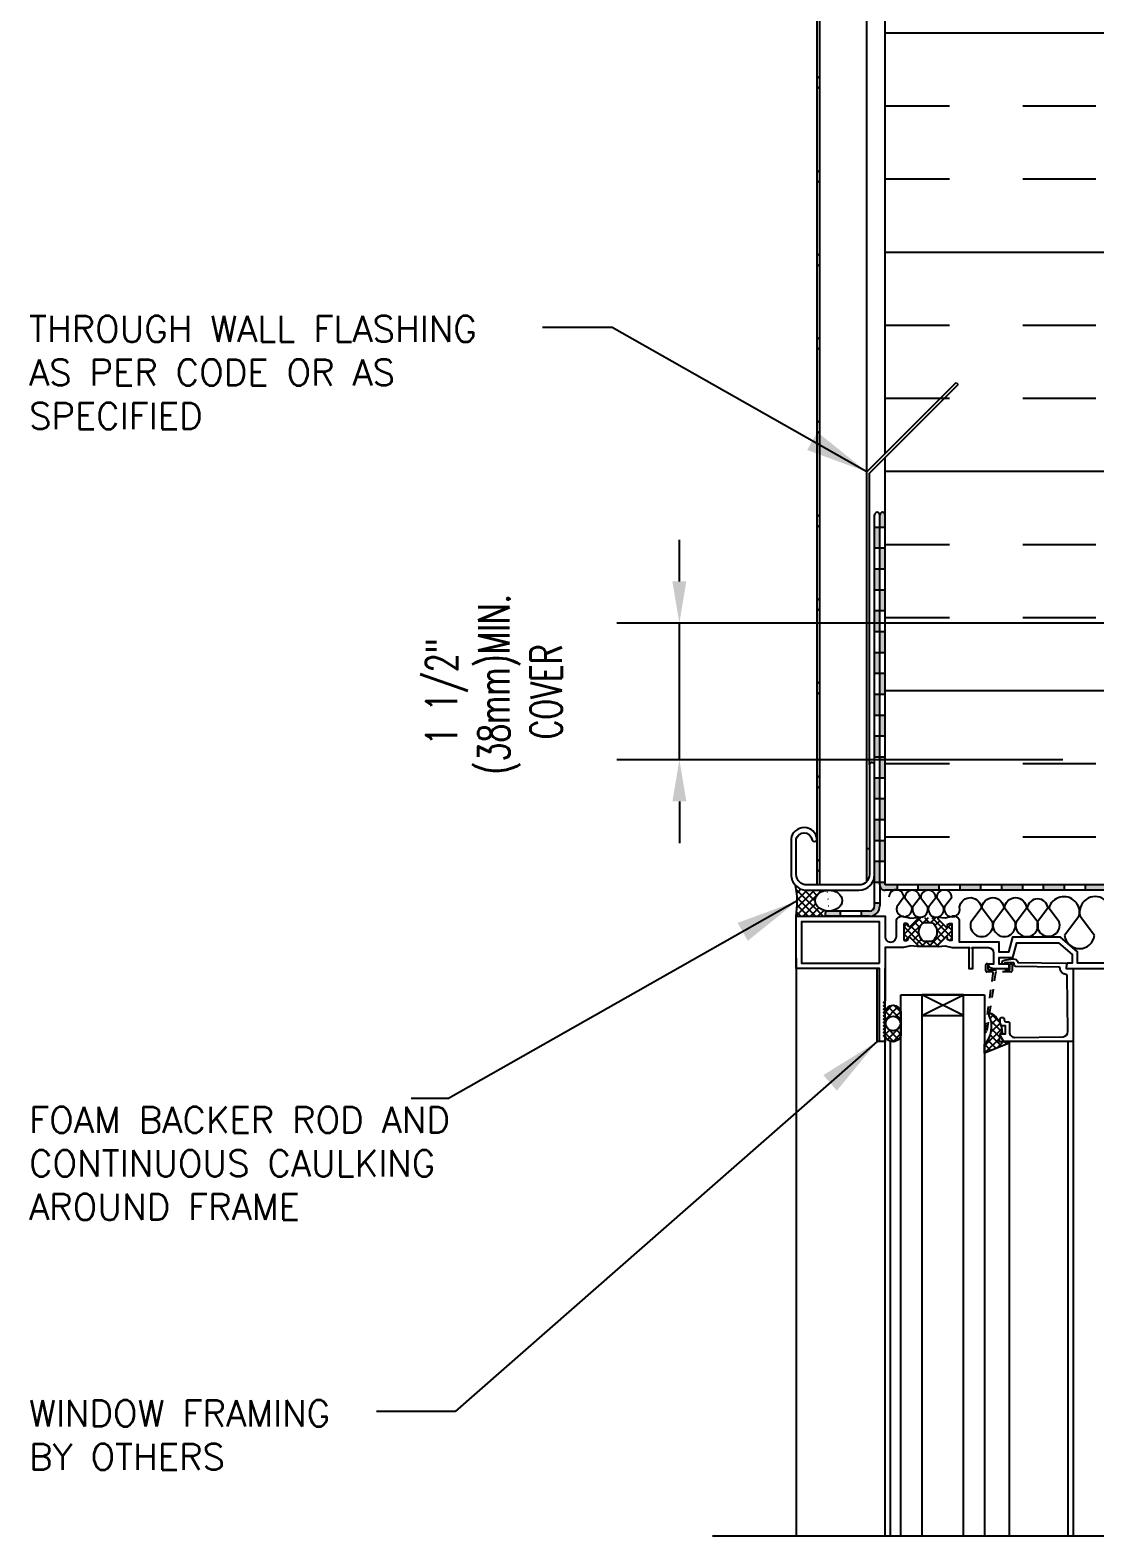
# Model space of a CAD drawing. Header units: inches. Extents: x 2810.9 to 2843.9, y 421.8 to 466.7.
# Drawn here: x 2810.94 to 2823.68, y 438.03 to 456.06 of the extents above; entities that cross this region are included whole.
import ezdxf

# ---------------------------------------------------------------- set-up
doc = ezdxf.new("R2010")
doc.units = ezdxf.units.IN
doc.header["$LTSCALE"] = 0.5
doc.header["$MEASUREMENT"] = 0
doc.linetypes.add('HIDDEN2', pattern=[0.1875, 0.125, -0.0625])
doc.layers.get('Defpoints').update_dxf_attribs({"linetype": 'CONTINUOUS'})
for name, color, linetype in [('HATCH', 12, 'CONTINUOUS'), ('LINE18', 9, 'CONTINUOUS'), ('line25', 2, 'CONTINUOUS'), ('LINE50', 5, 'CONTINUOUS'), ('LINE9', 9, 'CONTINUOUS'), ('TEXT', 4, 'CONTINUOUS')]:
    doc.layers.add(name, color=color, linetype=linetype)
doc.styles.add('DIM', font='romans.shx', dxfattribs={"width": 0.7})
doc.styles.get("Standard").update_dxf_attribs({"font": 'romans.shx'})
doc.dimstyles.new('ext_12', dxfattribs={"dimscale": 12, "dimtxt": 0.09375, "dimasz": 0.09375, "dimexe": 0.09375, "dimexo": 0.0625, "dimgap": 0.0625, "dimtad": 1, "dimdec": 1, "dimzin": 3, "dimdsep": 46, "dimlunit": 4, "dimtxsty": 'DIM', "dimcen": 0.09, "dimdle": 0.09375, "dimclrt": 4, "dimadec": 0, "dimazin": 0, "dimtfac": 1, "dimtdec": 1, "dimtmove": 2, "dimatfit": 3, "dimfxl": 1, "dimfrac": 2, "dimtolj": 1, "dimtzin": 0, "dimarcsym": 0})
doc.dimstyles.new('ext_8', dxfattribs={"dimscale": 8, "dimtxt": 0.09375, "dimasz": 0.09375, "dimexe": 0.09375, "dimexo": 0.0625, "dimgap": 0.0625, "dimtad": 1, "dimdec": 1, "dimzin": 3, "dimdsep": 46, "dimlunit": 4, "dimtxsty": 'DIM', "dimcen": 0.09, "dimdle": 0.09375, "dimclrt": 4, "dimadec": 0, "dimazin": 0, "dimtfac": 1, "dimtdec": 1, "dimtmove": 2, "dimatfit": 3, "dimfxl": 1, "dimfrac": 2, "dimtolj": 1, "dimtzin": 0, "dimarcsym": 0})

# ---------------------------------------------------------------- blocks, each defined once
blk = doc.blocks.new('*D10')
at = {"layer": 'Defpoints', "color": 0, "transparency": 16777216}
for p in [(2818.708156059815, 448.9551586793236), (2826.787832504187, 448.9551586793236), (2823.794568751794, 447.3211681678534)]:
    blk.add_point(p, dxfattribs=at)
at = {"layer": 'TEXT', "color": 0, "lineweight": -2, "transparency": 16777216}
for p, q in [((2818.708156059815, 449.4551586793236), (2818.708156059815, 449.9551586793236)), ((2826.287832504187, 448.9551586793236), (2817.958156059815, 448.9551586793236)), ((2818.708156059815, 447.3211681678534), (2818.708156059815, 448.9551586793236)), ((2823.294568751794, 447.3211681678534), (2817.958156059815, 447.3211681678534)), ((2818.708156059815, 446.8211681678534), (2818.708156059815, 446.3211681678534))]:
    blk.add_line(p, q, dxfattribs=at)
at = {"layer": 'TEXT', "color": 0, "transparency": 16777216}
for points in [[(2818.624822726481, 449.4551586793236), (2818.791489393148, 449.4551586793236), (2818.708156059815, 448.9551586793236)], [(2818.624822726481, 446.8211681678534), (2818.791489393148, 446.8211681678534), (2818.708156059815, 447.3211681678534)]]:
    blk.add_solid(points, dxfattribs=at)
at = {"layer": 'TEXT', "color": 4, "transparency": 16777216, "insert": (2816.488695401251, 448.1332029505899), "char_height": 0.375, "attachment_point": 5, "rotation": 90, "style": 'DIM'}
blk.add_mtext('\\A1;1 1/2" \\P (38mm)MIN. \\PCOVER', dxfattribs=at)

msp = doc.modelspace()

# ---------------------------------------------------------------- hatches: boundary and pattern name
at = {"layer": 'HATCH'}
h = msp.add_hatch(dxfattribs=at)
h.set_pattern_fill('INSUL', color=256, scale=7, style=0)
h.set_pattern_definition([(0, (-3.434999999999036, -40.10278552733325), (0, 2.625), []), (0, (-3.434999999999036, -39.22778552733325), (0, 2.625), [0.875, -0.875]), (0, (-3.434999999999036, -38.35278552733325), (0, 2.625), [0.875, -0.875])])
h.paths.add_polyline_path([(2823.794568751794, 456.6849734550108), (2823.544568751794, 456.6849734550108), (2823.107068751794, 456.6849734550108), (2823.107068751794, 456.1849734550108), (2821.607068751794, 456.1849734550108), (2821.607068751794, 456.6849734550108), (2821.169568751794, 456.6849734550108), (2821.169568751793, 445.8211681678532), (2823.794568751793, 445.8211681678532)])
h.paths.add_polyline_path([(2832.419568751794, 456.6849734550108), (2831.982068751794, 456.6849734550108), (2831.982068751794, 456.1849734550108), (2830.482068751794, 456.1849734550108), (2830.482068751794, 456.6849734550108), (2830.044568751794, 456.6849734550108), (2829.794568751794, 456.6849734550108), (2829.794568751793, 447.3211681678532), (2829.794568751793, 445.8211681678532), (2832.419568751794, 445.8211681678531)])
h = msp.add_hatch(color=7, dxfattribs=at)
h.dxf.hatch_style = 1
h.paths.add_polyline_path([(2821.169568751794, 450.2530708114319, 0.963859368539874), (2821.107068751794, 450.2530708114313), (2821.107068751794, 450.1017234146472), (2821.169568751794, 450.1017234146472)])
h.paths.add_polyline_path([(2821.107068751794, 450.1017234146472), (2821.044568751794, 450.1017234146472), (2821.044568751794, 449.8517234146472), (2821.107068751794, 449.8517234146472)])
h.paths.add_polyline_path([(2821.169568751794, 449.8517234146472), (2821.107068751794, 449.8517234146472), (2821.107068751794, 449.6017234146472), (2821.169568751794, 449.6017234146472)])
h.paths.add_polyline_path([(2821.107068751794, 449.6017234146472), (2821.044568751794, 449.6017234146472), (2821.044568751794, 449.3517234146472), (2821.107068751793, 449.3517234146472)])
h.paths.add_polyline_path([(2821.169568751794, 449.3517234146472), (2821.107068751793, 449.3517234146472), (2821.107068751793, 449.1017234146472), (2821.169568751794, 449.1017234146472)])
h.paths.add_polyline_path([(2821.107068751793, 449.1017234146472), (2821.044568751794, 449.1017234146472), (2821.044568751794, 448.8517234146472), (2821.107068751793, 448.8517234146472)])
h.paths.add_polyline_path([(2821.169568751794, 448.8517234146472), (2821.107068751793, 448.8517234146472), (2821.107068751793, 448.6017234146472), (2821.169568751794, 448.6017234146472)])
h.paths.add_polyline_path([(2821.107068751793, 448.6017234146472), (2821.044568751794, 448.6017234146472), (2821.044568751794, 448.3517234146472), (2821.107068751793, 448.3517234146472)])
h.paths.add_polyline_path([(2821.169568751794, 448.3517234146472), (2821.107068751793, 448.3517234146472), (2821.107068751793, 448.1017234146472), (2821.169568751794, 448.1017234146472)])
h.paths.add_polyline_path([(2821.107068751793, 448.1017234146472), (2821.044568751794, 448.1017234146472), (2821.044568751793, 447.8517234146472), (2821.107068751793, 447.8517234146472)])
h.paths.add_polyline_path([(2821.169568751793, 447.8517234146472), (2821.107068751793, 447.8517234146472), (2821.107068751793, 447.6017234146472), (2821.169568751793, 447.6017234146472)])
h.paths.add_polyline_path([(2821.107068751793, 447.6017234146472), (2821.044568751793, 447.6017234146472), (2821.044568751793, 447.3517234146472), (2821.107068751793, 447.3517234146472)])
h.paths.add_polyline_path([(2821.169568751793, 447.3517234146472), (2821.107068751793, 447.3517234146472), (2821.107068751793, 447.1017234146472), (2821.169568751793, 447.1017234146472)])
h.paths.add_polyline_path([(2821.107068751793, 447.1017234146472), (2821.044569173662, 447.1017234146472), (2821.044569082392, 446.8517234146472), (2821.107068751793, 446.8517234146472)])
h.paths.add_polyline_path([(2821.169568751793, 446.8517234146472), (2821.107068751793, 446.8517234146472), (2821.107068751793, 446.6017234146472), (2821.169568751793, 446.6017234146472)])
h.paths.add_polyline_path([(2821.169568751793, 446.3517234146472), (2821.107068751792, 446.3517234146472), (2821.107068751792, 446.1017234146472), (2821.169568751793, 446.1017234146472)])
h.paths.add_polyline_path([(2821.107068751793, 446.6017234146472), (2821.044568991123, 446.6017234146472), (2821.044568899853, 446.3517234146472), (2821.107068751792, 446.3517234146472)])
h.paths.add_polyline_path([(2821.107068751792, 446.1017234146472), (2821.044568751793, 446.1017234146472), (2821.044568751793, 445.8517234146472), (2821.107068751792, 445.8517234146472)])
h.paths.add_polyline_path([(2821.31221956968, 445.8211681678532), (2821.169568751793, 445.8211681678532), (2821.169568751793, 445.8517234146472), (2821.107068751792, 445.8517234146472), (2821.107068751792, 445.8211681678544, 0.4142135623731857), (2821.169568751792, 445.7586681678544), (2821.273966553614, 445.7586681678544, -0.1085003959549305), (2821.31221956968, 445.7638997047347)])
h.paths.add_polyline_path([(2821.107068751793, 445.5711681678533), (2821.107068751793, 445.6017234146472), (2821.044568751793, 445.6017234146472), (2821.044568751793, 445.5711681678529, -0.4142135623730643), (2820.982068751793, 445.5086681678529), (2820.883569672187, 445.5086681678529), (2820.883569672187, 445.4461681678529), (2820.982068751793, 445.4461681678529, 0.4142135623741611)])
h.paths.add_polyline_path([(2820.633569672187, 445.5086681678529), (2820.477235375906, 445.5086681678529, 0.8089010008203891), (2820.477235375906, 445.4461681678529), (2820.633569672187, 445.4461681678529)])
h.paths.add_polyline_path([(2821.81221956968, 445.8211681678536), (2821.56221956968, 445.8211681678534), (2821.56221956968, 445.7586681678544), (2821.678975205996, 445.7586681678544, -0.03772512918102561), (2821.692538156999, 445.7586681678544), (2821.81221956968, 445.7586681678544)])
h.paths.add_polyline_path([(2822.31221956968, 445.8211681678538), (2822.06221956968, 445.8211681678537), (2822.06221956968, 445.7586681678544), (2822.31221956968, 445.7586681678544)])
h.paths.add_polyline_path([(2821.31221956968, 445.7638997047347, 0.1085003959550096), (2821.273966553614, 445.7586681678544), (2821.31221956968, 445.7586681678544)], flags=17)
h.paths.add_polyline_path([(2822.81221956968, 445.8211681678541), (2822.56221956968, 445.821168167854), (2822.56221956968, 445.7586681678544), (2822.81221956968, 445.7586681678544)])
h.paths.add_polyline_path([(2823.31221956968, 445.8211681678544), (2823.06221956968, 445.8211681678542), (2823.06221956968, 445.7586681678545), (2823.31221956968, 445.7586681678545)])
h.paths.add_polyline_path([(2823.81221956968, 445.8211681678547), (2823.56221956968, 445.8211681678546), (2823.56221956968, 445.7586681678545), (2823.81221956968, 445.7586681678545)])
h.paths.add_polyline_path([(2824.31221956968, 445.821168167855), (2824.06221956968, 445.8211681678549), (2824.06221956968, 445.7586681678545), (2824.31221956968, 445.7586681678545)])
h.paths.add_polyline_path([(2824.81221956968, 445.8211681678553), (2824.56221956968, 445.8211681678551), (2824.56221956968, 445.7586681678545), (2824.81221956968, 445.7586681678545)])
h.paths.add_polyline_path([(2825.31221956968, 445.7571474601885), (2825.06221956968, 445.7571474601885), (2825.06221956968, 445.6946474601885), (2825.31221956968, 445.6946474601885)])
h.paths.add_polyline_path([(2825.81221956968, 445.7571474601885), (2825.56221956968, 445.7571474601885), (2825.56221956968, 445.6946474601885), (2825.81221956968, 445.6946474601885)])
h = msp.add_hatch(dxfattribs=at)
h.set_pattern_fill('ANSI37', color=256, scale=0.5, style=0)
h.set_pattern_definition([(45, (-3.434999999999036, 2.273736754432321e-13), (-0.04419417382415922, 0.04419417382415922), []), (135, (-3.434999999999036, 2.273736754432321e-13), (-0.04419417382415922, -0.04419417382415922), [])])
edge = h.paths.add_edge_path()
edge.add_ellipse((2820.494754629032, 445.634068761608), major_axis=(-0.1604673590541097, 0), ratio=0.7814710386856587, start_angle=-443.51982974260125, end_angle=-270, ccw=False)
edge.add_line((2820.476644389209, 445.7586681678544), (2820.232068751643, 445.7586681678544))
edge.add_arc((2820.232068751643, 445.9461681677037), 0.1874999998493841, 224.9999999999017, 270, ccw=False)
edge.add_arc((2819.077348592789, 445.615702424791), 1.041116285213749, -9.371716184107697, 10.956771205856512, ccw=False)
edge.add_line((2820.104568751792, 445.446168167853), (2820.477235375905, 445.4461681678529))
edge.add_arc((2820.483912629413, 445.4774181678529), 0.03195540978304227, 102.06113951659722, 257.9388604825841, ccw=False)
edge.add_line((2820.477235375906, 445.5086681678529), (2820.494754629032, 445.5086681678529))
edge = h.paths.add_edge_path()
edge.add_line((2825.159691994601, 445.6946474601886), (2825.059787718732, 445.6946474601885))
edge.add_arc((2825.059787718732, 445.7727724601871), 0.07812499999857547, 202.3668221200124, 270, ccw=False)
edge.add_arc((2824.971915332605, 445.7430431678545), 0.015625, 0, 90)
edge.add_line((2824.971915332605, 445.7586681678545), (2824.791744802029, 445.7586681678545))
edge.add_ellipse((2824.791744802029, 445.5981868549863), major_axis=(0.195551265777757, 0), ratio=0.8206610794867335, start_angle=-791.1458183303939, end_angle=-629.9999999999999, ccw=False)
edge.add_line((2824.854939295445, 445.4463163135101), (2825.104568751794, 445.4463163135101))
edge.add_arc((2825.322239974369, 445.5282823567246), 0.2325923330144813, 134.3350971090316, 200.6343132247115, ccw=False)
h = msp.add_hatch(dxfattribs=at)
h.set_pattern_fill('ANSI37', color=256, scale=0.5, style=0)
h.set_pattern_definition([(45, (100.7165658424797, -76.17128626785399), (-0.04419417382415922, 0.04419417382415922), []), (135, (100.7165658424797, -76.17128626785399), (-0.04419417382415922, -0.04419417382415922), [])])
h.paths.add_polyline_path([(2821.359638545444, 444.2872814166849), (2821.359638545444, 444.0403512103369, -0.973119193628529), (2821.169709807233, 444.0351752580702), (2821.169568766667, 444.2872282438975, -1.000279793165599)])
h.paths.add_polyline_path([(2821.177068751792, 444.1638163135109, 1), (2821.352138545445, 444.1638163135109, 1)], flags=16)
h.paths.add_polyline_path([(2822.530468216098, 443.9458488993631), (2822.655362085335, 443.9458488993631, -0.3927408574796724), (2822.635897534439, 443.9201271494193), (2822.359638545444, 443.8091493706714), (2822.359638545444, 443.9137192953244, 0.3145636000813645), (2822.413511297348, 444.2569976281337), (2822.417546788869, 444.2835098569352), (2822.44401599602, 444.2835098569352, -0.1494430697769666), (2822.546501310515, 444.164445983448), (2822.546501310515, 444.163848899363, 0.1929134893777459), (2822.55480360899, 444.1431315214269, -0.08922647140676533), (2822.569102164748, 444.0490785275746), (2822.550221375096, 444.0457493349418, 0.31529878887884), (2822.547625664455, 444.0431536243008)])
h.paths.add_polyline_path([(2821.892726316703, 445.3247050485007, 0.7725978076390988), (2821.917769151121, 445.3393853690905, -0.343148791993915), (2821.922393306254, 445.3507614357096), (2821.938561888604, 445.3600963710822, -0.1316524975867668), (2821.942561888605, 445.361168167852), (2821.961418295065, 445.361168167852, -0.414213562373095), (2821.969418295065, 445.353168167852), (2821.969418295065, 445.164168167852, -0.414213562373095), (2821.961418295065, 445.156168167852), (2821.942561888605, 445.156168167852, -0.1316524975867363), (2821.938561888604, 445.1572399646218), (2821.922393306254, 445.1665748999944, -0.3431487919940244), (2821.917769151121, 445.1779509666136, 0.7725978076389638), (2821.892726316703, 445.1926312872033), (2821.785323580551, 445.0852285510513), (2821.578813923036, 445.0852285510513), (2821.471411186883, 445.1926312872033, 0.7725978076393586), (2821.446368352466, 445.1779509666136, -0.3431487919941011), (2821.441744197333, 445.1665748999944), (2821.425575614982, 445.1572399646218, -0.1316524975865104), (2821.421575614982, 445.156168167852), (2821.402719208522, 445.156168167852, -0.414213562373095), (2821.394719208522, 445.164168167852), (2821.394719208522, 445.353168167852, -0.414213562373095), (2821.402719208522, 445.361168167852), (2821.421575614982, 445.361168167852, -0.1316524975865104), (2821.425575614982, 445.3600963710822), (2821.441744197333, 445.3507614357096, -0.343148791994153), (2821.446368352466, 445.3393853690905, 0.7725978076392856), (2821.471411186883, 445.3247050485007), (2821.578813923036, 445.4321077846528), (2821.785323580551, 445.4321077846528)])
h.paths.add_polyline_path([(2821.709730062923, 445.1436681678522), (2821.654557896921, 445.1436681678522, -0.3238484292968788), (2821.597566820028, 445.1849060476453, -0.326501620107139), (2821.597566820261, 445.3324302859006, -0.3238484397582524), (2821.654557897864, 445.3736681678521), (2821.709730062923, 445.3736681678521, -0.3238484345287045), (2821.766721140171, 445.3324302869796, -0.3265016201076595), (2821.766721140171, 445.1849060487241, -0.3238484345260935)], flags=16)

# ---------------------------------------------------------------- linework, layer by layer
for p, q in [((2820.355989636287, 455.4774844126364), (2820.387239636286, 455.508734412636)), ((2820.355989636287, 455.3524844126364), (2820.387239636286, 455.383734412636)), ((2820.355989636286, 454.3524844126359), (2820.387239636286, 454.3837344126355)), ((2820.355989636286, 454.2274844126359), (2820.387239636286, 454.2587344126355)), ((2820.355989636286, 453.3524844126359), (2820.387239636286, 453.3837344126355)), ((2820.355989636286, 453.2274844126359), (2820.387239636286, 453.2587344126355)), ((2820.355989636286, 452.3524844126359), (2820.387239636286, 452.3837344126355)), ((2820.355989636286, 452.2274844126359), (2820.387239636286, 452.2587344126355)), ((2820.355989636286, 451.3524844126359), (2820.387239636286, 451.3837344126355)), ((2820.355989636286, 451.2274844126359), (2820.387239636286, 451.2587344126355)), ((2820.355989636286, 450.2274844126359), (2820.387239636286, 450.2587344126355)), ((2820.355989636286, 450.1024844126359), (2820.387239636286, 450.1337344126355)), ((2820.355989636286, 449.2274844126359), (2820.387239636286, 449.2587344126355)), ((2820.355989636286, 449.1024844126359), (2820.387239636286, 449.1337344126355)), ((2820.355989636286, 448.2274844126359), (2820.387239636286, 448.2587344126355)), ((2820.355989636286, 448.1024844126359), (2820.387239636286, 448.1337344126355)), ((2820.355989636286, 447.1024844126359), (2820.387239636286, 447.1337344126355)), ((2820.355989636286, 446.9774844126359), (2820.387239636286, 447.0087344126355)), ((2820.355989636286, 446.1024844126359), (2820.387239636286, 446.1337344126355)), ((2820.355989636286, 445.9774844126359), (2820.387239636286, 446.0087344126355)), ((2821.395013343392, 445.674181284783), (2821.30887731398, 445.5615016305687)), ((2821.405472858665, 445.6687370367862), (2821.488893312476, 445.5615016305686)), ((2821.585488857162, 445.6687370367862), (2821.49935282775, 445.5560573825719)), ((2821.595748682249, 445.6689160006453), (2821.679368826246, 445.5560573825718)), ((2821.775764680745, 445.6689160006453), (2821.689628651333, 445.556236346431)), ((2821.787375125857, 445.6711603907913), (2821.869644649829, 445.5562363464309)), ((2821.967391124353, 445.6711603907913), (2821.881255094941, 445.558480736577)), ((2823.11869683205, 445.5427510367247), (2822.994351832825, 445.3800879605232)), ((2823.254220895124, 445.3800879605232), (2823.129396545773, 445.5426739517434)), ((2823.488738262028, 445.4430776714335), (2823.316796496301, 445.2181504390171)), ((2823.676138212558, 445.2181504390168), (2823.503533611111, 445.4429710798708)), ((2821.809465716175, 445.0852285510513), (2821.554671787412, 445.0852285510513)), ((2821.169568751793, 438.0285811586374), (2821.169568751792, 444.8213163135075)), ((2821.234568751792, 438.0285811586374), (2821.234568751792, 443.9501872675029)), ((2822.655482072628, 443.9458488993631), (2822.655482072629, 438.0285811586373)), ((2823.418564376472, 443.9458488993631), (2823.418564376472, 438.0285811586372))]:
    msp.add_line(p, q, dxfattribs=at)
for points in [[(2822.061271093437, 445.5584807365773, -0.9304734350646519), (2822.319795340753, 445.5398348983964), (2822.195450341528, 445.3771718221948, 1.331509838654881), (2822.455319403828, 445.3771718221948), (2822.330495054476, 445.5397578134151)], [(2822.330495054476, 445.5397578134151, -1), (2822.590364116776, 445.5397578134151), (2822.46601911755, 445.3770947372136, 1.331509838654881), (2822.72588817985, 445.3770947372136), (2822.601063830498, 445.5396807284338)], [(2822.601063830498, 445.5396807284338, -1), (2822.860932892798, 445.5396807284338), (2822.736587893573, 445.3770176522323, 1.331509838654881), (2822.996456955873, 445.3770176522323), (2822.871632606521, 445.5396036434525)]]:
    msp.add_lwpolyline(points, format="xyb", dxfattribs=at)
for points in [[(2821.762296303121, 445.174740838362, -0.2734560415951634), (2821.709730062923, 445.1436681678522), (2821.654557896921, 445.1436681678522, -0.2734560397667185), (2821.601991656919, 445.1747408380044), (2821.588970368334, 445.1984028968429, -0.2569805071132461), (2821.588970368334, 445.3189334363844), (2821.601991657469, 445.3425954969842, -0.2734560434246889), (2821.654557897864, 445.3736681678521), (2821.709730062923, 445.3736681678521, -0.2734560415960702), (2821.762296303121, 445.342595497342), (2821.775317591982, 445.3189334376226, -0.2569805071137504), (2821.775317591981, 445.1984028980809)], [(2821.169709807233, 444.0351752580702), (2821.169568751792, 444.2872814166849, -1), (2821.359638545444, 444.2872814166849), (2821.359638545444, 444.0403512103369, -0.973119193628672)], [(2822.530468216098, 443.9458488993631), (2822.655482072628, 443.9458488993631), (2822.655482072628, 443.9434670931656, -0.3639702342662027), (2822.635897534439, 443.9201271494193), (2822.359638545444, 443.8091493706714), (2822.359638545444, 443.9137192953244, 0.3145636000813645), (2822.413511297348, 444.2569976281337), (2822.417546788869, 444.2835098569352), (2822.44401599602, 444.2835098569352, -0.2645518979873512), (2822.569102164748, 444.0490785275746), (2822.550221375096, 444.0457493349418, 0.315298788878984), (2822.547625664455, 444.0431536243007)]]:
    msp.add_lwpolyline(points, format="xyb", close=True, dxfattribs=at)
at = {"layer": 'HATCH', "flags": 128}
for points in [[(2820.104568751792, 444.9461681678513), (2820.104568751792, 438.0285811586375)], [(2823.354547454358, 443.9461779974382), (2823.354547454358, 438.0285811586373)]]:
    msp.add_lwpolyline(points, dxfattribs=at)
at = {"layer": 'HATCH'}
msp.add_circle((2821.264603648619, 444.1638163135109), 0.087534896825959, dxfattribs=at)
for centre, radius, start, end in [((2821.305005344144, 445.674181284783), 0.09000799924842795, 0, 180), ((2821.495480857914, 445.6687370367862), 0.09000799924842795, 0, 180), ((2821.685756681497, 445.6689160006453), 0.09000799924842795, 0, 180), ((2821.877383125105, 445.6711603907913), 0.09000799924842795, 0, 180), ((2822.995293646894, 445.5310567745961), 0.1239560481511115, 5.413449391157178, 176.0462730463466), ((2823.309106131805, 445.494254340002), 0.1867799604189438, 344.097902344701, 164.4523429934892), ((2823.68320446924, 445.4951189939234), 0.1870856012647173, 343.8150857361572, 196.1849142637981), ((2821.398885313228, 445.5353775865376), 0.09372249252532786, 163.8150857361603, 16.18491426375741), ((2821.589360826998, 445.5299333385408), 0.09372249252532786, 163.8150857361603, 16.18491426375741), ((2821.779636650581, 445.5301123023999), 0.09372249252532786, 163.8150857361603, 16.18491426375741), ((2821.971263094189, 445.5323566925459), 0.09372249252532786, 163.8150857361603, 16.18491426375741), ((2823.124286363975, 445.3423755856091), 0.1352967316930542, 163.8150857362051, 16.18491426379485), ((2823.49646735443, 445.23992202114), 0.1809851348831696, 186.9091202972702, 353.0908797026556)]:
    msp.add_arc(centre, radius, start, end, dxfattribs=at)
at = {"layer": 'LINE18'}
for p, q in [((2821.075818751792, 444.8213163135075), (2820.119568751792, 444.8213163135075)), ((2821.075818751792, 443.9463163135075), (2821.075818751792, 444.8213163135075)), ((2821.359638545444, 438.0285811586373), (2821.359638545444, 444.507316313511)), ((2821.359638545444, 444.507316313511), (2822.359638545444, 444.507316313511)), ((2822.359638545444, 444.507316313511), (2822.359638545443, 438.0285811586373)), ((2821.169568751792, 443.9463163135075), (2821.075818751792, 443.9463163135075))]:
    msp.add_line(p, q, dxfattribs=at)
for points in [[(2821.402719208522, 445.361168167852, 0.4142135623731601), (2821.394719208522, 445.353168167852), (2821.394719208522, 445.164168167852, 0.4142135623731601), (2821.402719208522, 445.156168167852), (2821.421575614982, 445.156168167852, 0.1316524975860434), (2821.425575614982, 445.1572399646218), (2821.441744197333, 445.1665748999944, 0.3431487919942176), (2821.446368352466, 445.1779509666136, -0.7725978076396093), (2821.471411186883, 445.1926312872033), (2821.561742855224, 445.1022996188632, -0.7132930678969659), (2821.553453093978, 445.0853030895349), (2821.476614891448, 445.0947376344931), (2821.391831608127, 445.0720200221955, -0.06554346281523721), (2821.385361131999, 445.0711681678528), (2821.169568751792, 445.0711681678528), (2821.169568751792, 444.4361681678529), (2821.149568751792, 444.4161681678528), (2821.169568751792, 444.3961681678528), (2821.149568751792, 444.3761681678528), (2821.169568751792, 444.3561681678528), (2821.149568751792, 444.3361681678529), (2821.169568751792, 444.3161681678529), (2821.149568751792, 444.2961681678528), (2821.169568751792, 444.2761681678528), (2821.149568751792, 444.2561681678528), (2821.169568751792, 444.2361681678528), (2821.149568751792, 444.2161681678529), (2821.169568751792, 444.1961681678529), (2821.149568751792, 444.1761681678529), (2821.169568751792, 444.1561681678528), (2821.149568751792, 444.1361681678528), (2821.169568751792, 444.1161681678528), (2821.149568751792, 444.0961681678529), (2821.169568751792, 444.0761681678529), (2821.149568751792, 444.0561681678529), (2821.169568751792, 444.0361681678529), (2821.149568751792, 444.0161681678528), (2821.169568751792, 443.9961681678528), (2821.169568751792, 443.9461681678529), (2821.104568751792, 443.9461681678529), (2821.104568751792, 444.8211681678511), (2820.104568751792, 444.8211681678511), (2820.104568751792, 445.446168167853), (2821.169568751792, 445.4461681678529), (2821.169568751792, 445.2045200221958, 1.000000000003211), (2821.304568751793, 445.2045200221958), (2821.304568751792, 445.3881681678527, -0.4142135623740909), (2821.362568751792, 445.4461681678529), (2821.385361131993, 445.4461681678529, -0.06554346281528432), (2821.391831608121, 445.44531631351), (2821.476614891448, 445.422598701211), (2821.553453093978, 445.4320332461691, -0.7132930678969658), (2821.561742855224, 445.4150367168409), (2821.471411186883, 445.3247050485007, -0.7725978076383387), (2821.446368352466, 445.3393853690905, 0.3431487919937011), (2821.441744197333, 445.3507614357096), (2821.425575614982, 445.3600963710822, 0.1316524975860435), (2821.421575614982, 445.361168167852)], [(2822.596501310515, 444.1988488993632, 0.414213562373043), (2822.611501310515, 444.1838488993631), (2822.643501310515, 444.1838488993631, -0.414213562373095), (2822.658501310515, 444.1688488993631), (2822.658501310515, 444.0587408589264, 0.4184033046059118), (2822.721386854669, 443.9967471833494), (2823.298628016361, 444.004992742782, 0.4139326425428041), (2823.357765712165, 444.0657860531393), (2823.348828171611, 444.7365193479592, 0.4077932646411108), (2823.333959186642, 444.7513189296631, -0.4138755073975079), (2823.264566340673, 444.821840702887, 0.4122343511257975), (2823.249780557167, 444.8369515483436), (2822.731691609546, 444.8443366408052, -0.3394542588633734), (2822.717362655152, 444.85565973648), (2822.70876998884, 444.8896592076948), (2822.601289153297, 444.8911912919285), (2822.601217888099, 444.8861917998271, -0.9999999999999848), (2822.571220935491, 444.8866193910151), (2822.571308372796, 444.8927534105296, -0.3727193515204652), (2822.597432245859, 444.9220747563787), (2822.617471466909, 444.9246837066433), (2822.703173951223, 444.9358415015777, -0.3800361709519329), (2822.758104917094, 444.8985112086134), (2822.759257978035, 444.8939487758507), (2823.327598309199, 444.8858473756673, -0.4577045202689281), (2823.342191900557, 444.8684528001041), (2823.334564376472, 444.8213163135089), (2823.418564376472, 444.8213163135089), (2823.418564376472, 443.9458488993631), (2822.598432489856, 443.9458488993631, -0.267949192431115), (2822.5854421088, 443.9533488993632), (2822.548491691572, 444.0173488993631, -0.577350269189628), (2822.561482072628, 444.0398488993632), (2822.608501310515, 444.0398488993632), (2822.608501310515, 444.1338488993631), (2822.576501310515, 444.1338488993631, -0.4142135623730948), (2822.546501310515, 444.1638488993631), (2822.546501310515, 444.2178488993632, -0.4142135623731296), (2822.561501310515, 444.2328488993631), (2822.581501310515, 444.2328488993631, -0.414213562373043), (2822.596501310515, 444.2178488993632)]]:
    msp.add_lwpolyline(points, format="xyb", close=True, dxfattribs=at)
for points in [[(2821.104568751792, 444.8861681678511), (2821.104568751792, 445.3811681678528), (2820.169568751792, 445.3811681678528), (2820.169568751792, 444.8861681678511)], [(2821.609638545444, 444.507316313511), (2821.609638545444, 444.257316313511), (2822.109638545444, 444.257316313511), (2822.109638545444, 444.507316313511)]]:
    msp.add_lwpolyline(points, close=True, dxfattribs=at)
msp.add_lwpolyline([(2825.039568751794, 444.8863163135103), (2823.471265018869, 444.8863163135103), (2823.471265018869, 445.0204916078154), (2823.267600688213, 445.1945257233994), (2822.695352661563, 445.1945257233994), (2822.648261321632, 445.0187784501815), (2822.533601916381, 445.0187784501815), (2822.533601916381, 445.1361681678527), (2822.059568751795, 445.1361681678527), (2822.059568751795, 445.3881681678528, 0.4142135623740908), (2822.001568751795, 445.4461681678529), (2821.978776371595, 445.4461681678532, 0.06554346281804448), (2821.972305895467, 445.4453163135104), (2821.887522612139, 445.422598701211), (2821.810684409609, 445.4320332461691, 0.7132930678969379), (2821.802394648364, 445.4150367168409), (2821.892726316703, 445.3247050485007, 0.7725978076385306), (2821.917769151121, 445.3393853690905, -0.3431487919936307), (2821.922393306254, 445.3507614357096), (2821.938561888604, 445.3600963710822, -0.1316524975860437), (2821.942561888605, 445.361168167852), (2821.961418295065, 445.361168167852, -0.4142135623731601), (2821.969418295065, 445.353168167852), (2821.969418295065, 445.164168167852, -0.4142135623731601), (2821.961418295065, 445.156168167852), (2821.942561888605, 445.156168167852, -0.1316524975860435), (2821.938561888604, 445.1572399646218), (2821.922393306254, 445.1665748999944, -0.3431487919941411), (2821.917769151121, 445.1779509666136, 0.7725978076394043), (2821.892726316703, 445.1926312872033), (2821.802394648364, 445.1022996188632, 0.713293067896942), (2821.810684409609, 445.0853030895349), (2821.887522612139, 445.0947376344931), (2821.972305895457, 445.0720200221964, 0.06554346281272118), (2821.978776371584, 445.0711681678537), (2822.180588693066, 445.0711681678516), (2822.170588693066, 445.0538476597759), (2822.170588693066, 444.8213163135091), (2822.220588693066, 444.8213163135091), (2822.220588693066, 445.0538476597759), (2822.210588693065, 445.0711681678533), (2822.406601916381, 445.0711681678529, -0.4142135623722979), (2822.468601916381, 445.0091681678529), (2822.468601916381, 444.8713163135091), (2822.406601916381, 444.8713163135091), (2822.406601916381, 444.8631611473314, 0.3255049610922494), (2822.427391832983, 444.8346098887986), (2822.468601916381, 444.8213163135091), (2822.641192812692, 444.8213163135091, 0.4142135623732336), (2822.656192812693, 444.8363163135091), (2822.656192812693, 444.8563163135091, 0.4142135623728175), (2822.641192812692, 444.8713163135091), (2822.533601916381, 444.8713163135092), (2822.533601916381, 444.9537784501815), (2822.69813757585, 444.9537784501815), (2822.745228915781, 445.1295257233994), (2823.245228915781, 445.1295257233994), (2823.40626501887, 444.9887784501815), (2823.40626501887, 444.8863163135102), (2823.354117268927, 444.8863163135102, 0.3639702342661525), (2823.344269191397, 444.8780527952869), (2823.336334477266, 444.8330527952855, 0.4663076581548417), (2823.346182554796, 444.8213163135089), (2825.104568751794, 444.8213163135075)], format="xyb", dxfattribs=at)
at = {"layer": 'LINE18', "linetype": 'HIDDEN2'}
msp.add_lwpolyline([(2822.403892812691, 444.8063163135091), (2822.658892812691, 444.8063163135091, 0.4142135623730951), (2822.663892812691, 444.8113163135091), (2822.663892812691, 444.8663163135091, -0.9999999999999287), (2822.68889281269, 444.8663163135091), (2822.68889281269, 444.7938163135091, -0.4142135623730951), (2822.676392812691, 444.7813163135091), (2822.504060452455, 444.7813163135091, 0.3706321426687706), (2822.491702787841, 444.7706973040188), (2822.384761100574, 444.0681156069436, -0.9950963693897203), (2822.366972404353, 444.0708641443206), (2822.465073162928, 444.7670722023935, 0.4558347385663112), (2822.452695437918, 444.7813163135091), (2822.386392812691, 444.7813163135091, -0.4142135623730951), (2822.373892812691, 444.7938163135091), (2822.373892812691, 444.8663163135091, -1), (2822.398892812691, 444.8663163135091), (2822.398892812691, 444.8113163135091, 0.4142135623730951)], format="xyb", close=True, dxfattribs=at)
at = {"layer": 'line25'}
msp.add_line((2823.798927813107, 445.8211681678532), (2821.169568751794, 445.8211681678532), dxfattribs=at)
at = {"layer": 'line25', "color": 12}
for p, q in [((2821.609638545444, 444.507316313511), (2821.609638545445, 438.0285811586373)), ((2821.609638545444, 444.257316313511), (2822.109638545444, 444.507316313511)), ((2822.109638545444, 444.257316313511), (2821.609638545444, 444.507316313511)), ((2822.109638545446, 438.0285811586373), (2822.109638545444, 444.507316313511))]:
    msp.add_line(p, q, dxfattribs=at)
msp.add_arc((2819.077348592789, 445.615702424791), 1.041116285213753, 350.6282838158936, 10.95677120583657, dxfattribs=at)
msp.add_ellipse((2820.494754629032, 445.634068761608), major_axis=(-0.1604673590541097, 0), ratio=0.7814710386856587, start_param=-10.99557428756428, end_param=-4.71238898038469, dxfattribs=at)
at = {"layer": 'LINE50'}
for p, q in [((2821.169568751793, 450.9847688420123), (2821.169568751794, 456.6849734550108)), ((2821.169568751793, 445.8211681678532), (2821.169568751793, 450.9405746681877))]:
    msp.add_line(p, q, dxfattribs=at)
at = {"layer": 'LINE9'}
for p, q in [((2820.355989636286, 445.8211681678544), (2820.355989636288, 465.6849734550116)), ((2820.387239636286, 445.8211681678544), (2820.387239636288, 465.6849734550116)), ((2820.950818751793, 450.7660188420125), (2820.950818751794, 465.6849734550115)), ((2820.950818751793, 450.7660188420125), (2822.020631836661, 451.8358319268797)), ((2820.982068751793, 450.7530746681878), (2822.042728923573, 451.8137348399677)), ((2822.020631836661, 451.8358319268797), (2822.042728923574, 451.8137348399676)), ((2820.950818751793, 445.8634884393836), (2820.950818751793, 450.7660188420125)), ((2820.982068751793, 447.2584951127062), (2820.982068751793, 450.7530746681878)), ((2821.044568751793, 445.5711681678529), (2821.044568751794, 450.2530708114319)), ((2821.107068751792, 445.8211681678544), (2821.107068751794, 450.2530708114319)), ((2821.169568751793, 445.8211681678532), (2821.169568751794, 450.2530708114319)), ((2821.107068751793, 450.1017234146472), (2821.044568751792, 450.1017234146472)), ((2821.169568751793, 450.1017234146472), (2821.107068751792, 450.1017234146472)), ((2821.107068751793, 449.8517234146472), (2821.044568751792, 449.8517234146472)), ((2821.169568751793, 449.8517234146472), (2821.107068751792, 449.8517234146472)), ((2821.107068751793, 449.6017234146472), (2821.044568751792, 449.6017234146472)), ((2821.169568751793, 449.6017234146472), (2821.107068751792, 449.6017234146472)), ((2821.107068751793, 449.3517234146472), (2821.044568751792, 449.3517234146472)), ((2821.169568751793, 449.3517234146472), (2821.107068751792, 449.3517234146472)), ((2821.107068751793, 449.1017234146472), (2821.044568751792, 449.1017234146472)), ((2821.169568751793, 449.1017234146472), (2821.107068751792, 449.1017234146472)), ((2821.107068751793, 448.8517234146472), (2821.044568751792, 448.8517234146472)), ((2821.169568751793, 448.8517234146472), (2821.107068751792, 448.8517234146472)), ((2821.107068751793, 448.6017234146472), (2821.044568751792, 448.6017234146472)), ((2821.169568751793, 448.6017234146472), (2821.107068751792, 448.6017234146472)), ((2821.107068751793, 448.3517234146472), (2821.044568751792, 448.3517234146472)), ((2821.169568751793, 448.3517234146472), (2821.107068751792, 448.3517234146472)), ((2821.107068751793, 448.1017234146472), (2821.044568751792, 448.1017234146472)), ((2821.169568751793, 448.1017234146472), (2821.107068751792, 448.1017234146472)), ((2821.107068751793, 447.8517234146472), (2821.044568751792, 447.8517234146472)), ((2821.169568751793, 447.8517234146472), (2821.107068751792, 447.8517234146472)), ((2821.107068751793, 447.6017234146472), (2821.044568751792, 447.6017234146472)), ((2821.169568751793, 447.6017234146472), (2821.107068751792, 447.6017234146472)), ((2821.107068751793, 447.3517234146472), (2821.044568751792, 447.3517234146472)), ((2821.169568751793, 447.3517234146472), (2821.107068751792, 447.3517234146472)), ((2821.107068751793, 447.1017234146472), (2821.044568751792, 447.1017234146472)), ((2821.169568751793, 447.1017234146472), (2821.107068751792, 447.1017234146472)), ((2821.107068751793, 446.8517234146472), (2821.044568751792, 446.8517234146472)), ((2821.169568751793, 446.8517234146472), (2821.107068751792, 446.8517234146472)), ((2821.107068751793, 446.6017234146472), (2821.044568751792, 446.6017234146472)), ((2821.169568751793, 446.6017234146472), (2821.107068751792, 446.6017234146472)), ((2820.950818751793, 446.2584951127062), (2820.982068751793, 446.2584951127062)), ((2821.107068751793, 446.3517234146472), (2821.044568751792, 446.3517234146472)), ((2821.169568751793, 446.3517234146472), (2821.107068751792, 446.3517234146472)), ((2821.107068751793, 446.1017234146472), (2821.044568751792, 446.1017234146472)), ((2821.169568751793, 446.1017234146472), (2821.107068751792, 446.1017234146472)), ((2821.107068751793, 445.8517234146472), (2821.044568751792, 445.8517234146472)), ((2821.169568751793, 445.8517234146472), (2821.107068751792, 445.8517234146472)), ((2821.107068751792, 445.8211681678544), (2821.107068751793, 445.5711681678529)), ((2824.966037718732, 445.8211681678554), (2821.169568751793, 445.8211681678532)), ((2821.31221956968, 445.8211681678532), (2821.31221956968, 445.7586681678544)), ((2821.56221956968, 445.8211681678532), (2821.56221956968, 445.7586681678544)), ((2821.81221956968, 445.8211681678532), (2821.81221956968, 445.7586681678544)), ((2822.06221956968, 445.8211681678532), (2822.06221956968, 445.7586681678544)), ((2822.31221956968, 445.8211681678532), (2822.31221956968, 445.7586681678544)), ((2822.56221956968, 445.8211681678532), (2822.56221956968, 445.7586681678544)), ((2822.81221956968, 445.8211681678532), (2822.81221956968, 445.7586681678544)), ((2823.06221956968, 445.8211681678532), (2823.06221956968, 445.7586681678544)), ((2823.31221956968, 445.8211681678532), (2823.31221956968, 445.7586681678544)), ((2823.56221956968, 445.8211681678532), (2823.56221956968, 445.7586681678544)), ((2824.971915332605, 445.7586681678545), (2821.169568751792, 445.7586681678544)), ((2820.982068751793, 445.5086681678529), (2820.477235375906, 445.5086681678529)), ((2820.633569672187, 445.5086681678529), (2820.633569672187, 445.4461681678529)), ((2820.883569672187, 445.5086681678529), (2820.883569672187, 445.4461681678529)), ((2821.107068751793, 445.6017234146472), (2821.044568751792, 445.6017234146472)), ((2820.982068751793, 445.4461681678529), (2820.477235375906, 445.4461681678529)), ((2819.104568751792, 438.0285811586375), (2827.229568751792, 438.028581158637))]:
    msp.add_line(p, q, dxfattribs=at)
msp.add_lwpolyline([(2820.982068751793, 447.2586681677097), (2820.982068751793, 445.9461681678544, -0.4142135623730951), (2820.857068751793, 445.8211681678544), (2820.232068751793, 445.8211681678544, -0.4142135623733622), (2820.107068751793, 445.9461681678545), (2820.107068751793, 446.368421735309, -0.8292952804672316), (2820.294568751794, 446.3684217353114, 0.8002548182511273), (2820.355989636286, 446.3684217353115, 0.885049117429927), (2820.044568752136, 446.3732584345059), (2820.044568751793, 445.9461681678545, 0.414213562843826), (2820.232068751793, 445.7586681678544), (2820.857068751793, 445.7586681678544, 0.414213562373095), (2821.044568751793, 445.9461681678544), (2821.044569230896, 447.2584951127062, 1.000000365078838), (2820.982068751793, 447.2584951127062)], format="xyb", dxfattribs=at)
for centre, radius, start, end in [((2821.075818751793, 450.2519202429464), 0.03127117375219739, 2.108574548771442, 177.8914254523729), ((2821.138318751794, 450.2519202429463), 0.03127117375219739, 2.108574548771442, 177.8914254523729), ((2821.169568751792, 445.8211681678544), 0.0625, 179.9999999999837, 270), ((2820.483912629413, 445.4774181678529), 0.03195540978304227, 102.0611395166096, 257.9388604833904), ((2820.982068751793, 445.5711681678529), 0.0625, 270, 359.9999999999935), ((2820.982068751793, 445.5711681678529), 0.125, 270, 359.9999999999935)]:
    msp.add_arc(centre, radius, start, end, dxfattribs=at)

# ---------------------------------------------------------------- texts
at = {"layer": 'TEXT', "char_height": 0.3125, "attachment_point": 4}
for s, insert, width in [('THROUGH WALL FLASHING AS PER CODE OR AS SPECIFIED', (2810.926106879243, 451.9575256235144), 6.038498118787629), ('FOAM BACKER ROD AND CONTINUOUS CAULKING AROUND FRAME', (2810.926106879243, 442.4886295988832), 5.594212066280306), ('WINDOW FRAMING BY OTHERS', (2810.926106879243, 439.2354991264552), 4.16614452316162)]:
    msp.add_mtext(s, dxfattribs=dict(at, insert=insert, width=width))

# ---------------------------------------------------------------- dimensions: what is measured, and where the dimension line sits
at = {"layer": 'TEXT'}
dim = msp.add_linear_dim(base=(2818.708156059815, 448.9551586793236), p1=(2823.794568751794, 447.3211681678534), p2=(2826.787832504187, 448.9551586793236), angle=90, text='<> \\P (38mm)MIN. \\PCOVER', dimstyle='ext_8', override={"dimtxt": 0.046875, "dimasz": 0.0625}, dxfattribs=at)
dim.commit()
dim.dimension.update_dxf_attribs({"geometry": '*D10', "text_midpoint": (2816.488695401251, 448.1332029505899), "dimtype": 160})

# ---------------------------------------------------------------- leaders
for points in [[(2820.950818751793, 450.7660188420125), (2817.903688164621, 452.4956250643679), (2817.071134973515, 452.4956250643679)], [(2820.11836528112, 445.6301029093257), (2815.946865339333, 443.2649935260402), (2815.498584261424, 443.2649935260402)], [(2821.075818751792, 443.9463163135075), (2816.026776439146, 439.5195814623673), (2815.082313235444, 439.5195814623673)]]:
    msp.add_leader(points, dimstyle='ext_12', override={"dimasz": 0.0625, "dimgap": 0.0625, "dimtad": 0}, dxfattribs=at)

doc.saveas('drawing.dxf')
